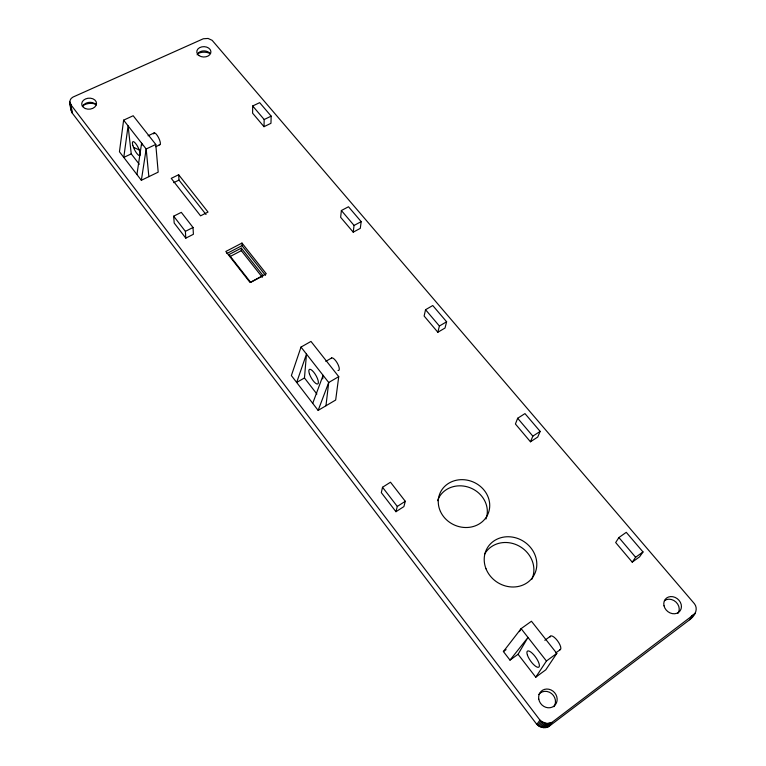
<?xml version="1.0" encoding="UTF-8"?>
<svg xmlns="http://www.w3.org/2000/svg" width="766" height="766" viewBox="0 0 766 766"><rect width="100%" height="100%" fill="white"/><g stroke="black" fill="none" stroke-linecap="round" stroke-linejoin="round"><path stroke-width="1.15" d="M262.326 277.302L241.319 250.664L241.319 248.127L228.938 254.59L250.674 282.386L263.121 275.731L241.319 248.127M265.486 275.358L241.979 245.627L241.979 243.071L225.817 251.487L250.042 282.482L266.3 273.778L241.979 243.071M252.684 105.976L252.598 113.186L264.011 126.677L270.953 123.307L271.174 116.145L259.664 102.654L252.684 105.976L264.174 119.525L264.011 126.677M304.456 377.954L306.486 354.074L296.662 382.445L304.456 377.954L316.885 394.03M322.716 378.844L323.108 375.33L312.72 403.347M341.387 210.516L340.64 217.305L353.212 232.165L360.288 228.373L361.179 221.633L348.492 206.763L341.387 210.516L354.055 225.443L353.212 232.165M71.458 108.619L71.698 112.343L536.813 724.387C539.771 727.528 544.817 728.772 548.695 726.628L689.649 619.742C694.561 616.257 698.678 609.248 694.436 603.732L212.134 40.311L208.074 38.453L203.335 38.76L72.942 97.091C67.638 99.772 70.491 106.598 71.209 110.888M325.962 405.769L328.71 382.502L301.009 347.075L310.977 341.425L338.735 376.652L335.68 400.024L318.139 410.394L291.377 375.56L301.009 347.075M123.623 120.157L119.448 151.773L141.356 180.288L158.189 172.149L155.776 144.439L133.169 115.743L123.623 120.157L146.172 148.997L148.863 176.659M136.932 174.524L141.614 143.165L141.844 145.483M141.356 180.288L146.172 148.997L155.776 144.439M382.521 487.262L381.324 492.643L395.955 511.698L403.893 506.594L405.291 501.299L390.497 482.216L382.521 487.262L397.286 506.431L395.955 511.698M425.551 309.703L424.125 316.023L437.846 332.252L445.017 328.03L446.626 321.777L432.761 305.538L425.551 309.703L439.397 326.019L437.846 332.252M691.583 615.816L691.325 616.917L693.594 614.351M318.139 410.394L328.71 382.502L338.735 376.652M517.663 418.255L515.413 423.991L530.455 441.781L537.722 437.06L540.164 431.411L524.969 413.602L517.663 418.255L532.849 436.151L530.455 441.781M519.415 631.653L521.119 628.637L531.451 621.245L556.796 653.408L545.813 669.8L535.769 677.192L518.055 654.288L527.985 637.427L509.993 660.12L503.396 651.54L521.119 628.637L546.426 661.01L535.769 677.192M690.903 617.951L689.649 619.742M618.89 537.55L615.673 542.548L632.228 562.139L639.572 556.853L643.009 551.951L626.272 532.332L618.89 537.55L635.617 557.265L632.228 562.139M536.813 724.387L539.963 720.117L70.309 104.013L69.811 102.548M537.809 725.297L540.978 721.045L539.963 720.117M538.91 726.091L542.079 721.84L547.087 723.468L551.97 722.386L694.877 613.786M540.078 726.733L543.266 722.482M541.313 727.221L544.511 722.98M542.577 727.547L545.794 723.305M543.86 727.7L547.087 723.468M545.133 727.681L548.379 723.449M546.378 727.499L549.634 723.257M547.566 727.145L550.84 722.903M548.695 726.628L551.97 722.386M691.66 617.099L695.442 612.838M546.426 661.01L556.796 653.408M555.829 652.881L560.501 649.463M509.993 660.12L518.055 654.288M544.817 640.29L550.419 636.23M503.396 651.54L506.077 649.606M635.617 557.265L643.009 551.951M532.849 436.151L540.164 431.411M397.286 506.431L405.291 501.299M439.397 326.019L446.626 321.777M325.78 361.351L331.649 357.971M354.055 225.443L361.179 221.633M230.001 256.581L241.319 250.664M226.87 253.508L241.979 245.627M185.803 238.149L193.396 234.281L193.032 227.492L181.303 212.354L173.681 216.175L174.188 223.021L185.803 238.149L185.382 231.37L173.681 216.175M185.382 231.37L193.032 227.492M173.729 182.662L178.995 180.087L178.641 174.744L171.239 178.363L200.568 215.84L208.026 212.067L178.641 174.744M264.174 119.525L271.174 116.145M155.728 146.727L159.807 144.784M131.245 153.88L123.786 157.413L128.085 125.863L131.245 153.88L139.297 164.288M148.077 135.774L154.225 132.882M133.447 147.283L139.259 149.973M540.978 721.045L542.079 721.84M178.995 180.087L206.025 214.499M70.596 103.4L70.941 105.488M70.376 104.157L71.248 109.366M69.763 101.782L71.698 112.343M70.912 104.808L72.301 113.148M664.448 600.649A9.355 7.966 40.6 0 1 676.024 602.086A9.355 7.966 40.6 0 1 677.929 613.384M538.737 694.542A9.747 8.799 48.8 0 1 551.558 693.565A9.747 8.799 48.8 0 1 553.866 706.721M82.642 106.57A7.382 5.515 -4.1 0 1 88.856 102.395A7.382 5.515 -4.1 0 1 96.152 104.923M197.149 54.846A7.038 5.18 0.8 0 1 202.846 50.958A7.038 5.18 0.8 0 1 209.97 53.352M198.337 53.352A11.021 8.12 0.8 0 1 209.3 53.151M82.307 106.062A11.547 8.646 -4.2 0 1 96.2 104.377M437.53 500.705A25.9 23.325 24 0 1 469.788 487.645A25.9 23.325 24 0 1 485.97 518.975M484.687 553.99A26.781 24.158 32.5 0 1 519.032 546.005A26.781 24.158 32.5 0 1 531.709 579.517M337.998 370.438A7.143 2.375 60 0 0 339.118 369.93L339.29 369.068A7.143 2.375 60 0 0 335.814 360.863A7.143 2.375 60 0 0 331.209 358.45M153.66 133.916A6.588 1.905 63.8 0 1 158.543 137.602A6.588 1.905 63.8 0 1 159.213 144.697M550.103 637.034A8.34 2.853 54.3 0 1 557.389 640.635A8.34 2.853 54.3 0 1 559.822 649.798M664.007 605.801A9.403 7.995 40.4 0 0 678.666 612.302A9.403 7.995 40.4 0 0 675.143 597.423A9.403 7.995 40.4 0 0 664.007 605.801M538.776 699.147A9.795 8.838 48.6 0 0 553.895 706.156A9.795 8.838 48.6 0 0 551.013 689.946A9.795 8.838 48.6 0 0 538.776 699.147M199.055 55.602A7.066 5.18 0.9 0 0 210.746 53.036A7.066 5.18 0.9 0 0 201.774 46.87A7.066 5.18 0.9 0 0 199.055 55.602M85.361 108.552A7.411 5.525 -4.1 0 0 96.516 103.477A7.411 5.525 -4.1 0 0 85.466 98.977A7.411 5.525 -4.1 0 0 85.361 108.552M527.487 655.294A9.814 3.169 54.6 0 0 538.259 667.32A9.814 3.169 54.6 0 0 533.711 654.738A9.814 3.169 54.6 0 0 527.487 655.294M132.844 145.502A7.737 2.116 63.6 0 0 139.642 155.584A7.737 2.116 63.6 0 0 136.549 144.736A7.737 2.116 63.6 0 0 132.844 145.502M309.445 373.932A8.407 2.643 60 0 0 317.727 383.986A8.407 2.643 60 0 0 313.648 372.075A8.407 2.643 60 0 0 309.445 373.932M440.431 511.449A26.149 23.487 23.7 0 0 484.734 519.243A26.149 23.487 23.7 0 0 466.829 480.081A26.149 23.487 23.7 0 0 440.431 511.449M486.008 568.774A27.04 24.34 32.1 0 0 531.049 579.355A27.04 24.34 32.1 0 0 514.455 537.493A27.04 24.34 32.1 0 0 486.008 568.774"/></g></svg>
